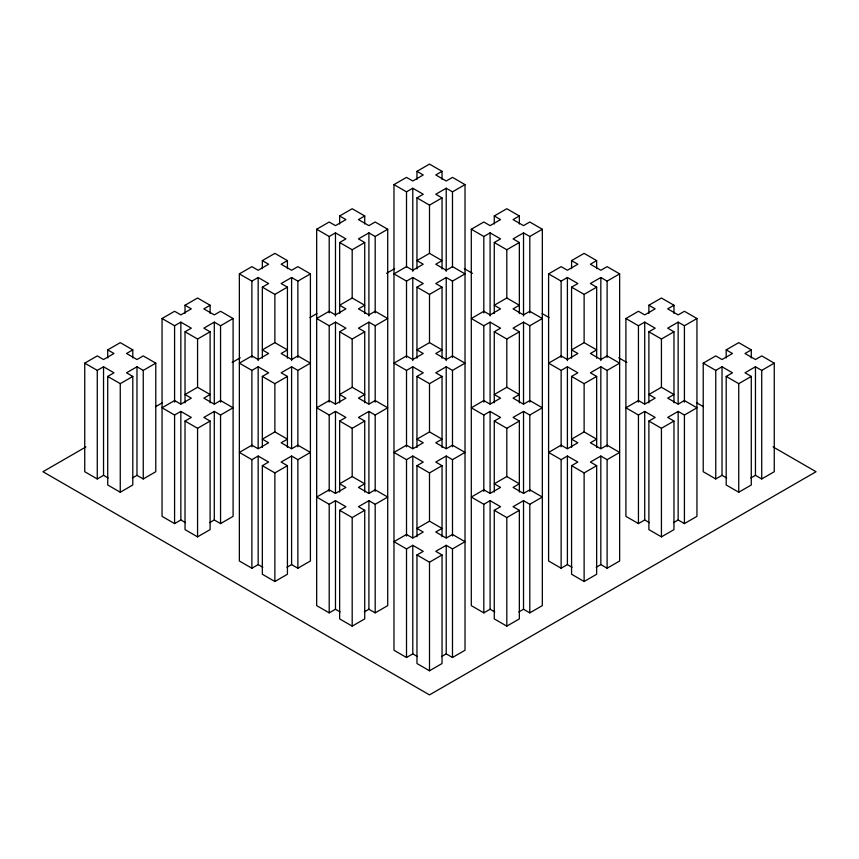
<?xml version="1.0" encoding="UTF-8"?>
<svg xmlns="http://www.w3.org/2000/svg" width="859" height="859" viewBox="0 0 859 859"><rect width="100%" height="100%" fill="white"/><g stroke="black" fill="none" stroke-linecap="round" stroke-linejoin="round"><path stroke-width="1.29" d="M108.191 478.023L103.542 475.338L97.271 478.957L84.74 471.72L84.74 363.153L97.271 355.916L103.542 359.534L113.989 353.5L107.719 349.881L107.719 357.924M107.719 349.881L120.26 342.644L132.801 349.881L132.801 357.924M185.501 522.659L180.852 519.974L174.581 523.593L162.05 516.356L162.05 318.517L174.581 311.28L180.852 314.899L191.299 308.864L185.029 305.246L185.029 313.288M185.029 305.246L197.57 298.009L210.111 305.246L210.111 313.288M262.811 567.294L258.162 564.61L251.891 568.229L239.36 560.991L239.36 273.881L251.891 266.644L258.162 270.263L268.609 264.228L262.339 260.61L262.339 268.652M262.339 260.61L274.88 253.373L287.421 260.61L287.421 268.652M340.121 611.93L335.472 609.246L329.201 612.864L316.67 605.627L316.67 229.246L329.201 222.009L335.472 225.627L345.919 219.593L339.649 215.974L339.649 224.016M339.649 215.974L352.19 208.737L364.731 215.974L364.731 224.016M417.431 656.555L412.782 653.882L406.511 657.5L393.98 650.263L393.98 184.61L406.511 177.373L412.782 180.991L423.229 174.957L416.959 171.338L416.959 179.381M416.959 171.338L429.5 164.101L442.041 171.338L442.041 179.381M84.74 363.153L97.271 370.39L103.542 366.772L113.989 372.806L107.719 376.425L107.719 484.991L120.26 492.228L132.801 484.991L132.801 376.425L126.531 372.806L136.978 366.772L143.249 370.39L155.78 363.153L155.78 471.72L143.249 478.957L136.978 475.338L132.329 478.023M132.801 349.881L126.531 353.5L136.978 359.534L143.249 355.916L155.78 363.153M162.05 318.517L174.581 325.754L180.852 322.136L191.299 328.17L185.029 331.789L185.029 402.828M210.111 305.246L203.841 308.864L214.288 314.899L220.559 311.28L233.09 318.517L233.09 516.356L220.559 523.593L214.288 519.974L209.639 522.659M239.36 273.881L251.891 281.118L258.162 277.5L268.609 283.534L262.339 287.153L262.339 358.192M287.421 260.61L281.151 264.228L291.598 270.263L297.869 266.644L310.4 273.881L310.4 560.991L297.869 568.229L291.598 564.61L286.949 567.294M316.67 229.246L329.201 236.483L335.472 232.864L345.919 238.899L339.649 242.517L339.649 313.556M364.731 215.974L358.461 219.593L368.908 225.627L375.179 222.009L387.71 229.246L387.71 605.627L375.179 612.864L368.908 609.246L364.259 611.93M393.98 184.61L406.511 191.847L412.782 188.228L423.229 194.263L416.959 197.881L416.959 268.921M442.041 171.338L435.771 174.957L446.218 180.991L452.489 177.373L465.02 184.61L465.02 650.263L452.489 657.5L446.218 653.882L441.569 656.555M233.09 318.517L220.559 325.754L214.288 322.136L203.841 328.17L210.111 331.789L210.111 402.828M310.4 273.881L297.869 281.118L291.598 277.5L281.151 283.534L287.421 287.153L287.421 358.192M387.71 229.246L375.179 236.483L368.908 232.864L358.461 238.899L364.731 242.517L364.731 313.556M465.02 184.61L452.489 191.847L446.218 188.228L435.771 194.263L442.041 197.881L442.041 268.921M107.719 376.425L120.26 383.662L132.801 376.425M185.029 331.789L197.57 339.026L210.111 331.789M262.339 287.153L274.88 294.39L287.421 287.153M339.649 242.517L352.19 249.754L364.731 242.517M416.959 197.881L429.5 205.118L442.041 197.881M85.9 446.927L42.95 471.72L429.5 694.899L816.05 471.72L773.1 446.927M155.543 406.715L162.512 402.688M232.166 362.487L240.284 357.795M309.938 317.583L316.907 313.556M386.55 273.345L394.678 268.652M197.57 387.28L185.029 394.517L191.299 398.136L180.852 404.17L174.581 400.552L162.05 407.789L174.581 415.026L180.852 411.407L191.299 417.431L185.029 421.05L185.029 529.627L197.57 536.864L210.111 529.627L210.111 421.06L203.841 417.431L214.288 411.407L220.559 415.026L233.09 407.789L220.559 400.552L214.288 404.17L203.841 398.136L210.111 394.517L197.57 387.28L197.57 339.026M287.421 447.464L287.421 376.425L281.151 372.806L291.598 366.772L297.869 370.39L310.4 363.153L297.869 355.916L291.598 359.534L281.151 353.5L287.421 349.881L274.88 342.644L262.339 349.881L268.609 353.5L258.162 359.534L251.891 355.916L239.36 363.153L251.891 370.39L258.162 366.772L268.609 372.806L262.339 376.425L262.339 447.464M364.731 402.828L364.731 331.789L358.461 328.17L368.908 322.136L375.179 325.754L387.71 318.517L375.179 311.28L368.908 314.899L358.461 308.864L364.731 305.246L352.19 298.009L339.649 305.246L345.919 308.864L335.472 314.899L329.201 311.28L316.67 318.517L329.201 325.754L335.472 322.136L345.919 328.17L339.649 331.789L339.649 402.828M442.041 358.192L442.041 287.153L435.771 283.534L446.218 277.5L452.489 281.118L465.02 273.881L452.489 266.644L446.218 270.263L435.771 264.228L442.041 260.61L429.5 253.373L416.959 260.61L423.229 264.228L412.782 270.263L406.511 266.644L393.98 273.881L406.511 281.118L412.782 277.5L423.229 283.534L416.959 287.153L416.959 358.192M494.741 611.93L490.092 609.246L483.821 612.864L471.29 605.627L471.29 229.246L483.821 222.009L490.092 225.627L500.539 219.593L494.269 215.974L494.269 224.016M494.269 215.974L506.81 208.737L519.351 215.974L519.351 224.016M471.29 229.246L483.821 236.483L490.092 232.864L500.539 238.899L494.269 242.517L494.269 313.556M519.351 215.974L513.081 219.593L523.528 225.627L529.799 222.009L542.33 229.246L542.33 605.627L529.799 612.864L523.528 609.246L518.879 611.93M542.33 229.246L529.799 236.483L523.528 232.864L513.081 238.899L519.351 242.517L519.351 313.556M185.029 421.05L197.57 428.297L210.111 421.06M262.339 376.425L274.88 383.662L287.421 376.425M339.649 331.789L352.19 339.026L364.731 331.789M416.959 287.153L429.5 294.39L442.041 287.153M494.269 242.517L506.81 249.754L519.351 242.517M274.88 431.916L262.339 439.153L268.609 442.772L258.162 448.806L251.891 445.177L239.36 452.425L251.891 459.662L258.162 456.043L268.609 462.067L262.339 465.685L262.339 574.263L274.88 581.5L287.421 574.263L287.421 465.685L281.151 462.067L291.598 456.043L297.869 459.662L310.4 452.425L297.869 445.177L291.598 448.806L281.151 442.772L287.421 439.153L274.88 431.916L274.88 383.662M364.731 492.1L364.731 421.05L358.461 417.431L368.908 411.407L375.179 415.026L387.71 407.789L375.179 400.552L368.908 404.17L358.461 398.136L364.731 394.517L352.19 387.28L339.649 394.517L345.919 398.136L335.472 404.17L329.201 400.552L316.67 407.789L329.201 415.026L335.472 411.407L345.919 417.431L339.649 421.05L339.649 492.1M442.041 447.464L442.041 376.425L435.771 372.806L446.218 366.772L452.489 370.39L465.02 363.153L452.489 355.916L446.218 359.534L435.771 353.5L442.041 349.881L429.5 342.644L416.959 349.881L423.229 353.5L412.782 359.534L406.511 355.916L393.98 363.153L406.511 370.39L412.782 366.772L423.229 372.806L416.959 376.425L416.959 447.464M519.351 402.828L519.351 331.789L513.081 328.17L523.528 322.136L529.799 325.754L542.33 318.517L529.799 311.28L523.528 314.899L513.081 308.864L519.351 305.246L506.81 298.009L494.269 305.246L500.539 308.864L490.092 314.899L483.821 311.28L471.29 318.517L483.821 325.754L490.092 322.136L500.539 328.17L494.269 331.789L494.269 402.828M572.051 567.294L567.402 564.61L561.131 568.229L548.6 560.991L548.6 273.881L561.131 266.644L567.402 270.263L577.849 264.228L571.579 260.61L571.579 268.652M571.579 260.61L584.12 253.373L596.661 260.61L596.661 268.652M548.6 273.881L561.131 281.118L567.402 277.5L577.849 283.534L571.579 287.153L571.579 358.192M596.661 260.61L590.391 264.228L600.838 270.263L607.109 266.644L619.64 273.881L619.64 560.991L607.109 568.229L600.838 564.61L596.189 567.294M619.64 273.881L607.109 281.118L600.838 277.5L590.391 283.534L596.661 287.153L596.661 358.192M262.339 465.685L274.88 472.922L287.421 465.685M339.649 421.05L352.19 428.297L364.731 421.05M416.959 376.425L429.5 383.662L442.041 376.425M494.269 331.789L506.81 339.026L519.351 331.789M571.579 287.153L584.12 294.39L596.661 287.153M352.19 476.552L339.649 483.789L345.919 487.407L335.472 493.431L329.201 489.813L316.67 497.05L329.201 504.297L335.472 500.668L345.919 506.703L339.649 510.321L339.649 618.899L352.19 626.136L364.731 618.899L364.731 510.321L358.461 506.703L368.908 500.668L375.179 504.297L387.71 497.05L375.179 489.813L368.908 493.431L358.461 487.407L364.731 483.789L352.19 476.552L352.19 428.297M442.041 536.735L442.041 465.685L435.771 462.067L446.218 456.043L452.489 459.662L465.02 452.425L452.489 445.177L446.218 448.795L435.771 442.772L442.041 439.153L429.5 431.916L416.959 439.153L423.229 442.772L412.782 448.795L406.511 445.177L393.98 452.425L406.511 459.662L412.782 456.043L423.229 462.067L416.959 465.685L416.959 536.735M519.351 492.1L519.351 421.05L513.081 417.431L523.528 411.407L529.799 415.026L542.33 407.789L529.799 400.552L523.528 404.17L513.081 398.136L519.351 394.517L506.81 387.28L494.269 394.517L500.539 398.136L490.092 404.17L483.821 400.552L471.29 407.789L483.821 415.026L490.092 411.407L500.539 417.431L494.269 421.05L494.269 492.1M596.661 447.464L596.661 376.425L590.391 372.806L600.838 366.772L607.109 370.39L619.64 363.153L607.109 355.916L600.838 359.534L590.391 353.5L596.661 349.881L584.12 342.644L571.579 349.881L577.849 353.5L567.402 359.534L561.131 355.916L548.6 363.153L561.131 370.39L567.402 366.772L577.849 372.806L571.579 376.425L571.579 447.464M649.361 522.659L644.712 519.974L638.441 523.593L625.91 516.356L625.91 318.517L638.441 311.28L644.712 314.899L655.159 308.864L648.889 305.246L648.889 313.288M648.889 305.246L661.43 298.009L673.971 305.246L673.971 313.288M625.91 318.517L638.441 325.754L644.712 322.136L655.159 328.17L648.889 331.789L648.889 402.828M673.971 305.246L667.701 308.864L678.148 314.899L684.419 311.28L696.95 318.517L696.95 516.356L684.419 523.593L678.148 519.974L673.499 522.659M696.95 318.517L684.419 325.754L678.148 322.136L667.701 328.17L673.971 331.789L673.971 402.828M339.649 510.321L352.19 517.558L364.731 510.321M416.959 465.685L429.5 472.922L442.041 465.685M494.269 421.05L506.81 428.297L519.351 421.05M571.579 376.425L584.12 383.662L596.661 376.425M648.889 331.789L661.43 339.026L673.971 331.789M429.5 521.177L416.959 528.414L423.229 532.043L412.782 538.067L406.511 534.448L393.98 541.685L406.511 548.922L412.782 545.304L423.229 551.338L416.959 554.957L416.959 663.535L429.5 670.772L442.041 663.535L442.041 554.957L435.771 551.338L446.218 545.304L452.489 548.922L465.02 541.685L452.489 534.448L446.218 538.067L435.771 532.043L442.041 528.414L429.5 521.177L429.5 472.922M506.81 476.552L494.269 483.789L500.539 487.407L490.092 493.431L483.821 489.813L471.29 497.05L483.821 504.297L490.092 500.668L500.539 506.703L494.269 510.321L494.269 618.899L506.81 626.136L519.351 618.899L519.351 510.321L513.081 506.703L523.528 500.668L529.799 504.297L542.33 497.05L529.799 489.813L523.528 493.431L513.081 487.407L519.351 483.789L506.81 476.552L506.81 428.297M584.12 431.916L571.579 439.153L577.849 442.772L567.402 448.806L561.131 445.177L548.6 452.425L561.131 459.662L567.402 456.043L577.849 462.067L571.579 465.685L571.579 574.263L584.12 581.5L596.661 574.263L596.661 465.685L590.391 462.067L600.838 456.043L607.109 459.662L619.64 452.425L607.109 445.177L600.838 448.806L590.391 442.772L596.661 439.153L584.12 431.916L584.12 383.662M661.43 387.28L648.889 394.517L655.159 398.136L644.712 404.17L638.441 400.552L625.91 407.789L638.441 415.026L644.712 411.407L655.159 417.431L648.889 421.05L648.889 529.627L661.43 536.864L673.971 529.627L673.971 421.05L667.701 417.431L678.148 411.407L684.419 415.026L696.95 407.789L684.419 400.552L678.148 404.17L667.701 398.136L673.971 394.517L661.43 387.28L661.43 339.026M726.671 478.023L722.022 475.338L715.751 478.957L703.22 471.72L703.22 363.153L715.751 355.916L722.022 359.534L732.469 353.5L726.199 349.881L726.199 357.924M726.199 349.881L738.74 342.644L751.281 349.881L751.281 357.924M703.22 363.153L715.751 370.39L722.022 366.772L732.469 372.806L726.199 376.425L726.199 484.991L738.74 492.228L751.281 484.991L751.281 376.425L745.011 372.806L755.458 366.772L761.729 370.39L774.26 363.153L774.26 471.72L761.729 478.957L755.458 475.338L750.809 478.023M751.281 349.881L745.011 353.5L755.458 359.534L761.729 355.916L774.26 363.153M416.959 554.957L429.5 562.194L442.041 554.957M494.269 510.321L506.81 517.558L519.351 510.321M571.579 465.685L584.12 472.922L596.661 465.685M648.889 421.05L661.43 428.297L673.971 421.05M726.199 376.425L738.74 383.662L751.281 376.425M464.322 268.652L472.45 273.345M542.093 313.556L549.062 317.583M618.716 357.795L626.834 362.487M696.488 402.688L703.457 406.715M761.729 370.39L761.729 478.957M755.458 366.772L755.458 475.338M738.74 383.662L738.74 492.228M722.022 366.772L722.022 475.338M715.751 370.39L715.751 478.957M684.419 325.754L684.419 402.152M684.419 415.026L684.419 523.593M678.148 322.136L678.148 403.902M678.148 411.407L678.148 519.974M661.43 428.297L661.43 536.864M644.712 322.136L644.712 403.902M644.712 411.407L644.712 519.974M638.441 325.754L638.441 402.152M638.441 415.026L638.441 523.593M607.109 281.118L607.109 357.527M607.109 370.39L607.109 446.787M607.109 459.662L607.109 568.229M600.838 277.5L600.838 360.608M600.838 366.772L600.838 448.538M600.838 456.043L600.838 564.61M584.12 294.39L584.12 342.644M584.12 472.922L584.12 581.5M567.402 277.5L567.402 360.608M567.402 366.772L567.402 448.538M567.402 456.043L567.402 564.61M561.131 281.118L561.131 357.527M561.131 370.39L561.131 446.787M561.131 459.662L561.131 568.229M529.799 236.483L529.799 312.891M529.799 325.754L529.799 402.152M529.799 415.026L529.799 491.423M529.799 504.297L529.799 612.864M523.528 232.864L523.528 315.972M523.528 322.136L523.528 403.902M523.528 411.407L523.528 493.173M523.528 500.668L523.528 609.246M506.81 249.754L506.81 298.009M506.81 339.026L506.81 387.28M506.81 517.558L506.81 626.136M490.092 232.864L490.092 315.972M490.092 322.136L490.092 403.902M490.092 411.407L490.092 493.173M490.092 500.668L490.092 609.246M483.821 236.483L483.821 312.891M483.821 325.754L483.821 402.152M483.821 415.026L483.821 491.423M483.821 504.297L483.821 612.864M452.489 191.847L452.489 266.913M452.489 281.118L452.489 357.527M452.489 370.39L452.489 446.787M452.489 459.662L452.489 536.059M452.489 548.922L452.489 657.5M446.218 188.228L446.218 271.337M446.218 277.5L446.218 360.608M446.218 366.772L446.218 448.538M446.218 456.043L446.218 537.798M446.218 545.304L446.218 653.882M429.5 205.118L429.5 253.373M429.5 294.39L429.5 342.644M429.5 383.662L429.5 431.916M429.5 562.194L429.5 670.772M412.782 188.228L412.782 271.337M412.782 277.5L412.782 360.608M412.782 366.772L412.782 448.538M412.782 456.043L412.782 537.798M412.782 545.304L412.782 653.882M406.511 191.847L406.511 266.913M406.511 281.118L406.511 357.527M406.511 370.39L406.511 446.787M406.511 459.662L406.511 536.059M406.511 548.922L406.511 657.5M375.179 236.483L375.179 312.891M375.179 325.754L375.179 402.152M375.179 415.026L375.179 491.423M375.179 504.297L375.179 612.864M368.908 232.864L368.908 315.972M368.908 322.136L368.908 403.902M368.908 411.407L368.908 493.173M368.908 500.668L368.908 609.246M352.19 249.754L352.19 298.009M352.19 339.026L352.19 387.28M352.19 517.558L352.19 626.136M335.472 232.864L335.472 315.972M335.472 322.136L335.472 403.902M335.472 411.407L335.472 493.173M335.472 500.668L335.472 609.246M329.201 236.483L329.201 312.891M329.201 325.754L329.201 402.152M329.201 415.026L329.201 491.423M329.201 504.297L329.201 612.864M297.869 281.118L297.869 357.527M297.869 370.39L297.869 446.787M297.869 459.662L297.869 568.229M291.598 277.5L291.598 360.608M291.598 366.772L291.598 448.538M291.598 456.043L291.598 564.61M274.88 294.39L274.88 342.644M274.88 472.922L274.88 581.5M258.162 277.5L258.162 360.608M258.162 366.772L258.162 448.538M258.162 456.043L258.162 564.61M251.891 281.118L251.891 357.527M251.891 370.39L251.891 446.787M251.891 459.662L251.891 568.229M220.559 325.754L220.559 402.152M220.559 415.026L220.559 523.593M214.288 322.136L214.288 403.902M214.288 411.407L214.288 519.974M197.57 428.297L197.57 536.864M180.852 322.136L180.852 403.902M180.852 411.407L180.852 519.974M174.581 325.754L174.581 402.152M174.581 415.026L174.581 523.593M143.249 370.39L143.249 478.957M136.978 366.772L136.978 475.338M120.26 383.662L120.26 492.228M103.542 366.772L103.542 475.338M97.271 370.39L97.271 478.957"/></g></svg>
